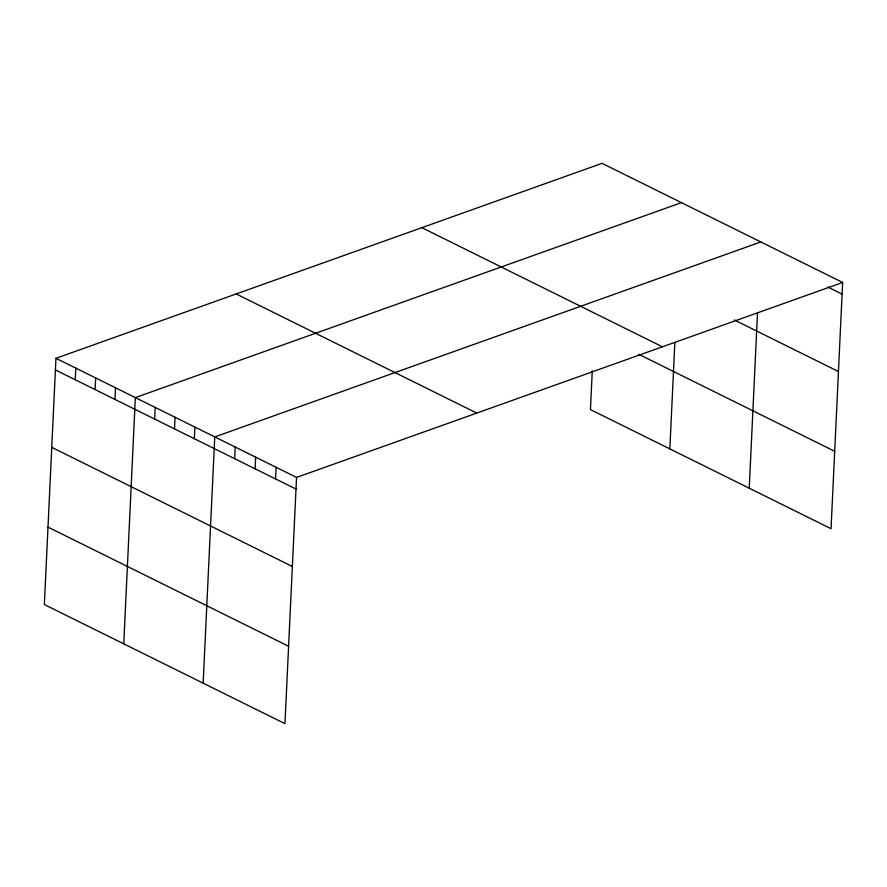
<?xml version="1.0" encoding="UTF-8"?>
<svg xmlns="http://www.w3.org/2000/svg" width="887" height="887" viewBox="0 0 887 887"><rect width="100%" height="100%" fill="white"/><g stroke="black" fill="none" stroke-linecap="round" stroke-linejoin="round"><path stroke-width="1.33" d="M55.959 358.293L44.35 604.535L284.949 723.659L296.557 477.417L55.959 358.293L602.051 163.341L842.65 282.465L831.041 528.707L590.443 409.583L592.272 370.877M75.262 379.769L75.816 368.116M95.109 389.593L95.663 377.951M114.966 399.416L115.51 387.774M123.748 643.851L135.356 397.598L681.449 202.646M154.66 419.074L155.214 407.432M174.506 428.909L175.061 417.256M194.353 438.732L194.907 427.09M203.145 683.156L214.754 436.914L760.846 241.963M234.656 458.69L235.21 447.037M255.112 468.813L255.656 457.16M275.558 478.936L276.112 467.294M669.84 448.9L674.852 342.593M749.238 488.205L757.498 313.056M296.557 477.417L842.65 282.465M827.66 286.956L842.096 294.107M734.314 319.963L838.448 371.531M421.846 227.671L662.445 346.795M638.751 354.279L834.689 451.295M236.175 293.952L476.774 413.076M55.415 369.934L296.014 489.059M51.768 447.358L292.355 566.483M47.998 527.122L288.597 646.246"/></g></svg>
